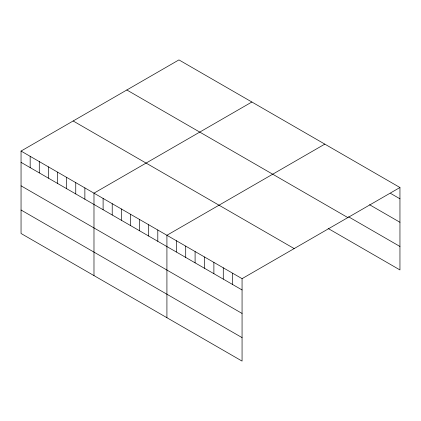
<?xml version="1.0" encoding="UTF-8"?>
<svg xmlns="http://www.w3.org/2000/svg" width="421" height="421" viewBox="0 0 421 421"><rect width="100%" height="100%" fill="white"/><g stroke="black" fill="none" stroke-linecap="round" stroke-linejoin="round"><path stroke-width="0.63" d="M242.064 313.435L242.064 278.66L21.05 151.06L21.05 233.492L242.064 361.097L242.064 313.435L21.05 185.829M328.122 228.471L399.95 269.94L399.95 187.508L178.936 59.903L21.05 151.06M251.869 102.014L93.983 193.165L93.983 275.602M324.807 144.124L166.921 235.276L166.921 317.713M242.064 278.66L399.95 187.508M390.556 193.381L399.95 198.801M369.559 204.732L399.95 222.277M348.562 216.799L399.95 246.464M126.832 89.983L347.846 217.589M73.154 120.98L294.168 248.579M21.05 162.353L242.064 289.958M21.05 210.016L242.064 337.621M232.671 273.24L232.671 284.533M223.277 267.814L223.277 279.112M213.884 262.394L213.884 273.687M204.49 256.968L204.49 268.266M195.097 251.547L195.097 262.841M185.708 246.122L185.708 257.42M176.315 240.701L176.315 251.995M157.801 230.013L157.801 241.312M148.687 224.751L148.687 236.044M139.567 219.483L139.567 230.782M130.452 214.221L130.452 225.519M121.337 208.958L121.337 220.257M112.218 203.696L112.218 214.994M103.103 198.433L103.103 209.726M84.868 187.903L84.868 199.201M75.754 182.64L75.754 193.939M66.634 177.378L66.634 188.676M57.519 172.115L57.519 183.409M48.399 166.848L48.399 178.146M39.285 161.585L39.285 172.884M30.165 156.323L30.165 167.621"/></g></svg>
